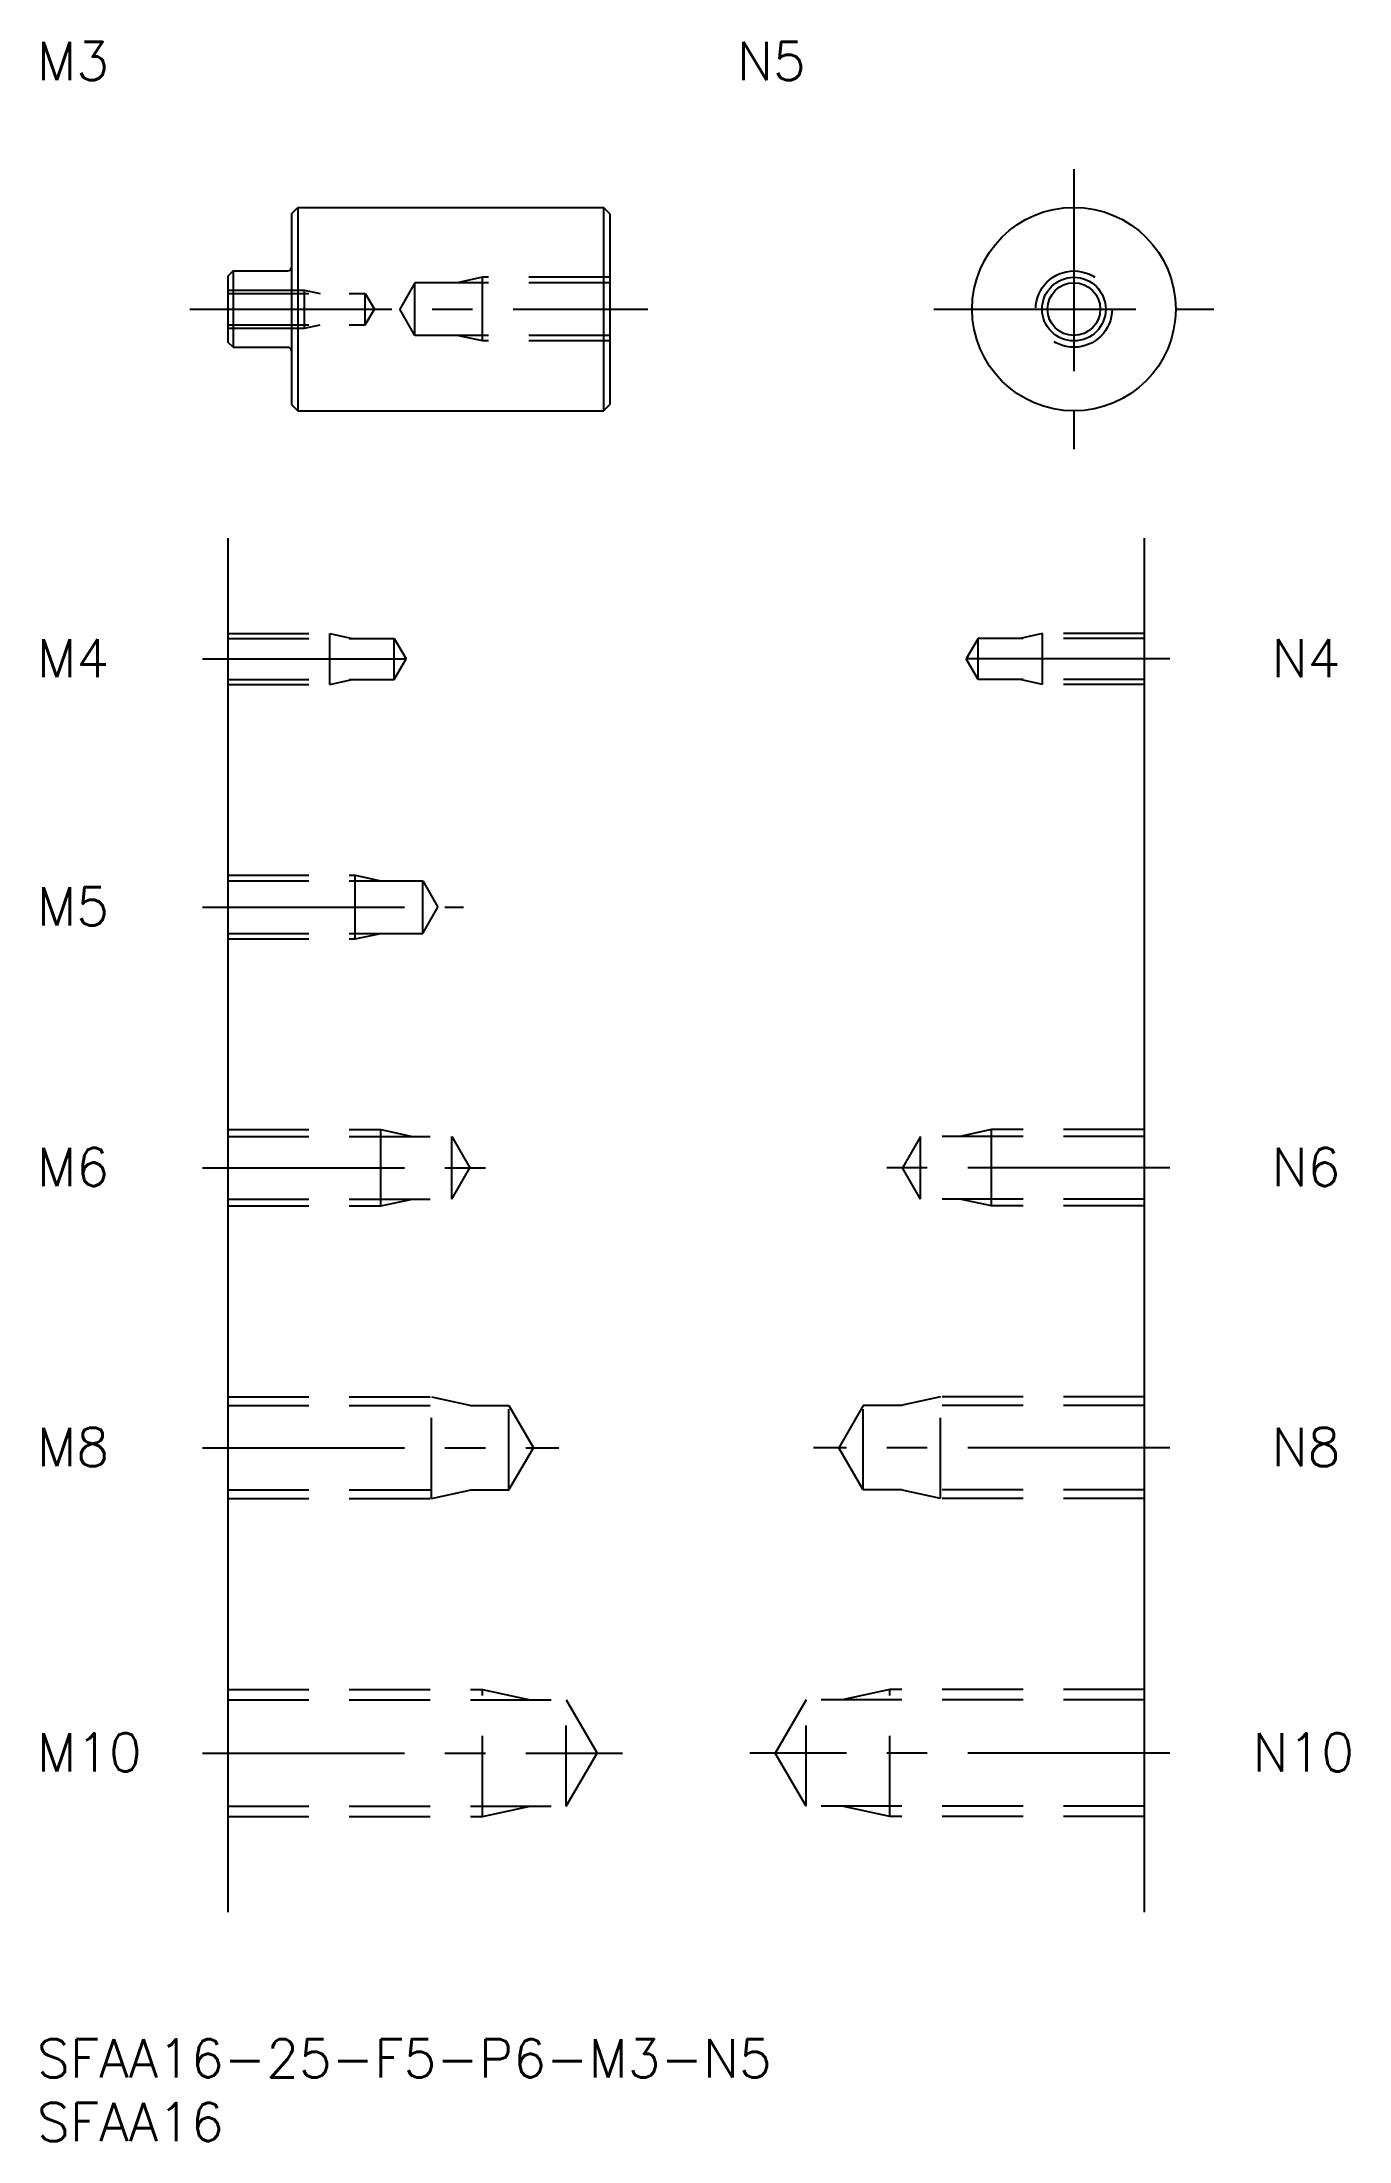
# Model space of a CAD drawing. Extents: x 0 to 103, y -8 to 157.
import ezdxf

# ---------------------------------------------------------------- set-up
doc = ezdxf.new("R2010")
doc.units = 0
doc.header["$LTSCALE"] = 0.5
doc.linetypes.add('CENTER', pattern=[50.8, 31.75, -6.35, 6.35, -6.35])
doc.linetypes.add('DASHED', pattern=[19.05, 12.7, -6.35])
for name, color, linetype in [('MSM_CENTER', 1, 'CENTER'), ('MSM_CONTINUOUS', 7, 'CONTINUOUS'), ('MSM_DASHED', 4, 'DASHED'), ('MSM_NARROW', 5, 'CONTINUOUS'), ('MSM_PART_NUMBER', 7, 'CONTINUOUS')]:
    doc.layers.add(name, color=color, linetype=linetype)
doc.styles.get("Standard").update_dxf_attribs({"font": 'txt.shx', "height": 3, "bigfont": 'bigfont.shx'})

# ---------------------------------------------------------------- blocks, each defined once
blk = doc.blocks.new('*U4')
at = {"layer": 'MSM_PART_NUMBER'}
blk.add_text('SFAA16-25-F5-P6-M3-N5', height=3, dxfattribs=at).set_placement((0, -3))
blk = doc.blocks.new('*U5')
at = {"layer": 'MSM_PART_NUMBER'}
blk.add_text('SFAA16', height=3, dxfattribs=at).set_placement((0, -8))
blk = doc.blocks.new('*U6')
at = {"layer": 'MSM_PART_NUMBER'}
blk.add_text('M10', height=3, dxfattribs=at).set_placement((0, 21.06))
blk = doc.blocks.new('*U7')
at = {"layer": 'MSM_PART_NUMBER'}
blk.add_text('M8', height=3, dxfattribs=at).set_placement((0, 45.06))
blk = doc.blocks.new('*U8')
at = {"layer": 'MSM_PART_NUMBER'}
blk.add_text('M6', height=3, dxfattribs=at).set_placement((0, 67.06))
blk = doc.blocks.new('*U9')
at = {"layer": 'MSM_PART_NUMBER'}
blk.add_text('M5', height=3, dxfattribs=at).set_placement((0, 87.56))
blk = doc.blocks.new('*U10')
at = {"layer": 'MSM_PART_NUMBER'}
blk.add_text('M4', height=3, dxfattribs=at).set_placement((0, 107.06))
blk = doc.blocks.new('*U11')
at = {"layer": 'MSM_PART_NUMBER'}
blk.add_text('M3', height=3, dxfattribs=at).set_placement((0, 154))
blk = doc.blocks.new('*U12')
at = {"layer": 'MSM_PART_NUMBER'}
blk.add_text('N10', height=3, dxfattribs=at).set_placement((95.5, 21.06))
blk = doc.blocks.new('*U13')
at = {"layer": 'MSM_PART_NUMBER'}
blk.add_text('N8', height=3, dxfattribs=at).set_placement((97, 45.06))
blk = doc.blocks.new('*U14')
at = {"layer": 'MSM_PART_NUMBER'}
blk.add_text('N6', height=3, dxfattribs=at).set_placement((97, 67.06))
blk = doc.blocks.new('*U15')
at = {"layer": 'MSM_PART_NUMBER'}
blk.add_text('N4', height=3, dxfattribs=at).set_placement((97, 107.06))
blk = doc.blocks.new('*U16')
at = {"layer": 'MSM_PART_NUMBER'}
blk.add_text('N5', height=3, dxfattribs=at).set_placement((55, 154))

msp = doc.modelspace()

# ---------------------------------------------------------------- linework, layer by layer
at = {"layer": 'MSM_CENTER'}
for p, q in [((81.47, 147), (81.47, 125)), ((12, 136), (48, 136)), ((70.47, 136), (92.47, 136)), ((13, 108.5), (31, 108.5)), ((89, 108.5), (71, 108.5)), ((13, 89), (33.5, 89)), ((13, 68.5), (36, 68.5)), ((89, 68.5), (66, 68.5)), ((13, 46.5), (41, 46.5)), ((89, 46.5), (61, 46.5)), ((13, 22.5), (46, 22.5)), ((89, 22.5), (56, 22.5))]:
    msp.add_line(p, q, dxfattribs=at)
at = {"layer": 'MSM_CONTINUOUS'}
for p, q in [((20, 143.5), (20.5, 144)), ((20.5, 144), (44.5, 144)), ((20.5, 144), (20.5, 128)), ((44.5, 144), (44.5, 128)), ((45, 143.5), (44.5, 144)), ((20, 143.5), (20, 128.5)), ((45, 143.5), (45, 128.5)), ((15.4, 139), (15, 138.6)), ((15, 138.6), (15, 133.4)), ((15.4, 139), (15.4, 133)), ((15.4, 139), (19.7, 139)), ((15.4, 133), (15, 133.4)), ((15.4, 133), (19.7, 133)), ((20, 128.5), (20.5, 128)), ((20.5, 128), (44.5, 128)), ((44.5, 128), (45, 128.5)), ((15, 118), (15, 10)), ((87, 118), (87, 10))]:
    msp.add_line(p, q, dxfattribs=at)
for radius in [8, 2.07]:
    msp.add_circle((81.47, 136), radius, dxfattribs=at)
for centre, start, end in [((19.7, 139.3), 270, 0), ((19.7, 132.7), 0, 90)]:
    msp.add_arc(centre, 0.3, start, end, dxfattribs=at)
at = {"layer": 'MSM_DASHED'}
for p, q in [((15, 137.5), (21, 137.5)), ((15, 137.23), (25.79, 137.23)), ((21, 137.5), (22.25, 137.23)), ((21, 134.5), (21, 137.5)), ((25.79, 134.77), (25.79, 137.23)), ((25.79, 137.23), (26.5, 136)), ((29.69, 138.07), (28.5, 136)), ((45, 138.07), (29.69, 138.07)), ((29.69, 133.93), (29.69, 138.07)), ((35, 138.5), (33, 138.07)), ((45, 138.5), (35, 138.5)), ((35, 133.5), (35, 138.5)), ((25.79, 134.77), (26.5, 136)), ((29.69, 133.93), (28.5, 136)), ((15, 134.77), (25.79, 134.77)), ((15, 134.5), (21, 134.5)), ((21, 134.5), (22.25, 134.77)), ((45, 133.93), (29.69, 133.93)), ((35, 133.5), (33, 133.93)), ((45, 133.5), (35, 133.5)), ((15, 110.5), (23, 110.5)), ((15, 110.12), (28.06, 110.12)), ((23, 106.5), (23, 110.5)), ((23, 110.5), (24.75, 110.12)), ((28.06, 106.88), (28.06, 110.12)), ((28.06, 110.12), (29, 108.5)), ((73.94, 110.12), (73, 108.5)), ((87, 110.12), (73.94, 110.12)), ((73.94, 106.88), (73.94, 110.12)), ((79, 110.5), (77.25, 110.12)), ((87, 110.5), (79, 110.5)), ((79, 106.5), (79, 110.5)), ((28.06, 106.88), (29, 108.5)), ((73.94, 106.88), (73, 108.5)), ((15, 106.88), (28.06, 106.88)), ((15, 106.5), (23, 106.5)), ((23, 106.5), (24.75, 106.88)), ((87, 106.88), (73.94, 106.88)), ((79, 106.5), (77.25, 106.88)), ((87, 106.5), (79, 106.5)), ((15, 91.5), (25, 91.5)), ((15, 91.07), (30.31, 91.07)), ((25, 86.5), (25, 91.5)), ((25, 91.5), (27, 91.07)), ((30.31, 86.93), (30.31, 91.07)), ((30.31, 91.07), (31.5, 89)), ((30.31, 86.93), (31.5, 89)), ((15, 86.93), (30.31, 86.93)), ((15, 86.5), (25, 86.5)), ((25, 86.5), (27, 86.93)), ((15, 71.5), (27, 71.5)), ((15, 70.96), (32.58, 70.96)), ((27, 65.5), (27, 71.5)), ((27, 71.5), (29.5, 70.96)), ((32.58, 66.04), (32.58, 70.96)), ((32.58, 70.96), (34, 68.5)), ((69.42, 70.96), (68, 68.5)), ((87, 70.96), (69.42, 70.96)), ((69.42, 66.04), (69.42, 70.96)), ((75, 71.5), (72.5, 70.96)), ((87, 71.5), (75, 71.5)), ((75, 65.5), (75, 71.5)), ((32.58, 66.04), (34, 68.5)), ((69.42, 66.04), (68, 68.5)), ((15, 66.04), (32.58, 66.04)), ((27, 65.5), (29.5, 66.04)), ((87, 66.04), (69.42, 66.04)), ((75, 65.5), (72.5, 66.04)), ((15, 65.5), (27, 65.5)), ((87, 65.5), (75, 65.5)), ((15, 50.5), (31, 50.5)), ((15, 49.82), (37.08, 49.82)), ((31, 42.5), (31, 50.5)), ((31, 50.5), (34.12, 49.82)), ((37.08, 43.18), (37.08, 49.82)), ((37.08, 49.82), (39, 46.5)), ((64.92, 49.82), (63, 46.5)), ((64.92, 43.18), (64.92, 49.82)), ((87, 49.82), (64.92, 49.82)), ((71, 50.5), (67.88, 49.82)), ((71, 42.5), (71, 50.5)), ((87, 50.5), (71, 50.5)), ((37.08, 43.18), (39, 46.5)), ((64.92, 43.18), (63, 46.5)), ((15, 43.18), (37.08, 43.18)), ((31, 42.5), (34.12, 43.18)), ((87, 43.18), (64.92, 43.18)), ((71, 42.5), (67.88, 43.18)), ((15, 42.5), (31, 42.5)), ((87, 42.5), (71, 42.5)), ((15, 27.5), (35, 27.5)), ((15, 26.69), (41.58, 26.69)), ((35, 17.5), (35, 27.5)), ((35, 27.5), (38.75, 26.69)), ((41.58, 18.31), (41.58, 26.69)), ((41.58, 26.69), (44, 22.5)), ((60.42, 26.69), (58, 22.5)), ((60.42, 18.31), (60.42, 26.69)), ((87, 26.69), (60.42, 26.69)), ((67, 27.5), (63.25, 26.69)), ((67, 17.5), (67, 27.5)), ((87, 27.5), (67, 27.5)), ((41.58, 18.31), (44, 22.5)), ((60.42, 18.31), (58, 22.5)), ((15, 18.31), (41.58, 18.31)), ((35, 17.5), (38.75, 18.31)), ((87, 18.31), (60.42, 18.31)), ((67, 17.5), (63.25, 18.31)), ((15, 17.5), (35, 17.5)), ((87, 17.5), (67, 17.5))]:
    msp.add_line(p, q, dxfattribs=at)
msp.add_circle((81.47, 136), 3, dxfattribs=at)
at = {"layer": 'MSM_NARROW'}
msp.add_circle((81.47, 136), 2.5, dxfattribs=at)

# ---------------------------------------------------------------- block references
at = {"layer": 'MSM_CONTINUOUS'}
for name in ['*U11', '*U16', '*U10', '*U15', '*U9', '*U8', '*U14', '*U7', '*U13', '*U6', '*U12', '*U4', '*U5']:
    msp.add_blockref(name, (0, 0), dxfattribs=at)

doc.saveas('drawing.dxf')
